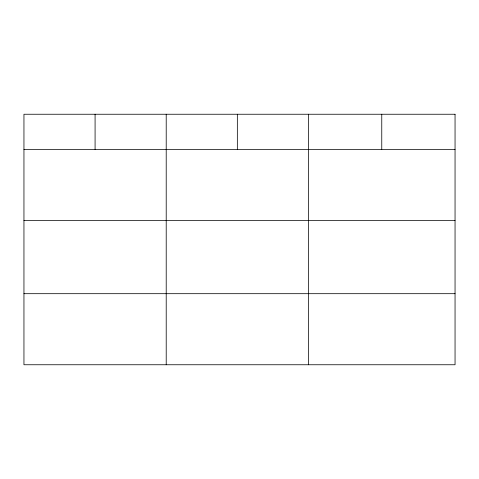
<?xml version="1.0" encoding="UTF-8"?>
<svg xmlns="http://www.w3.org/2000/svg" width="479" height="479" viewBox="0 0 479 479"><rect width="100%" height="100%" fill="white"/><g stroke="black" fill="none" stroke-linecap="round" stroke-linejoin="round"><path stroke-width="0.72" d="M23.95 149.406L455.05 149.406M23.95 220.472L455.05 220.472M23.95 293.687L455.05 293.687M381.763 114.247L381.763 149.406M308.476 114.247L308.476 364.753M237.344 114.247L237.344 149.406M166.213 114.247L166.213 364.753M95.082 114.247L95.082 149.406M455.05 114.247L23.95 114.247L23.95 364.753L455.05 364.753L455.05 114.247"/></g></svg>
